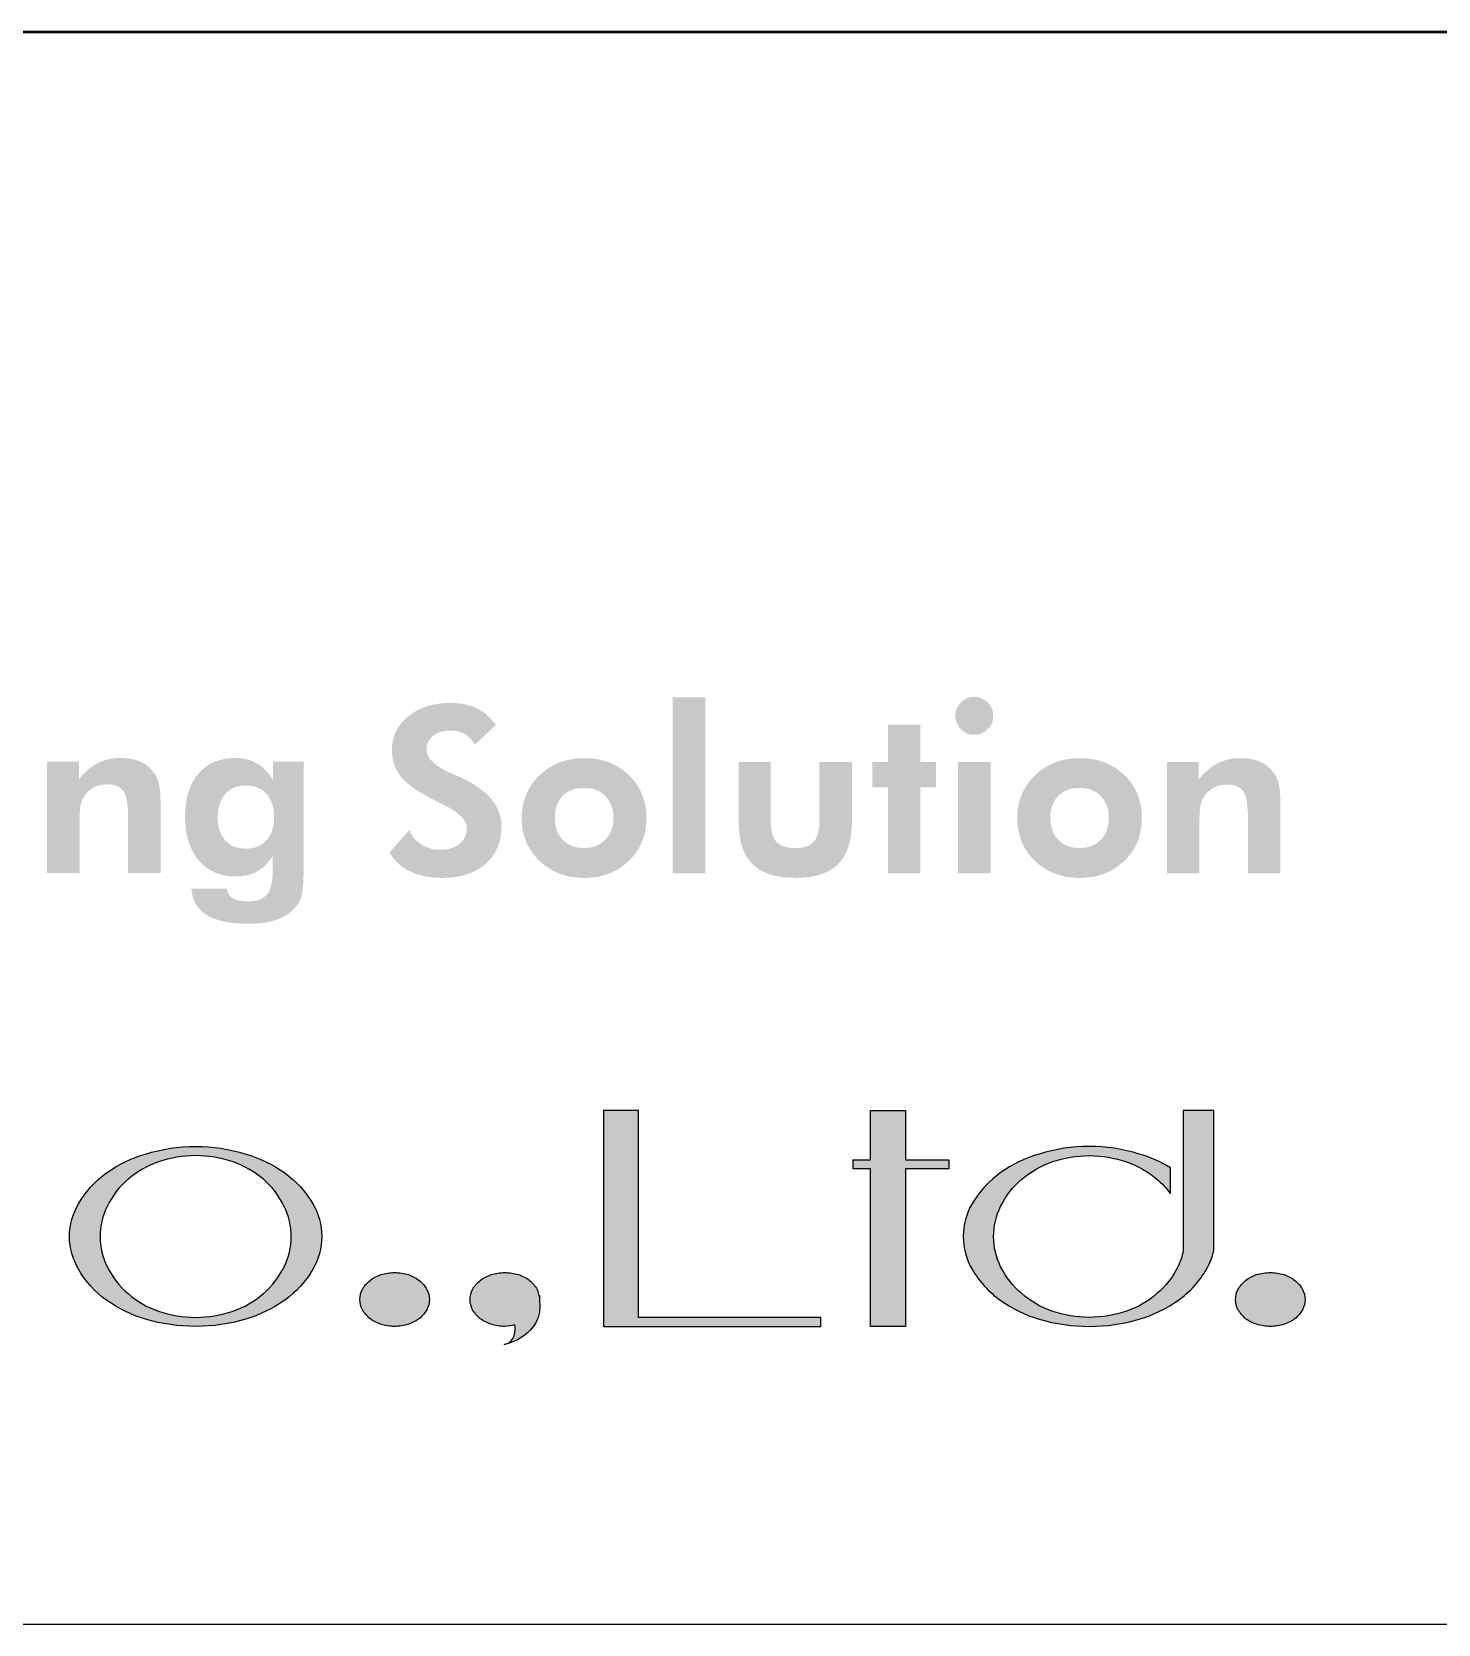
# Model space of a CAD drawing. Extents: x 295 to 2531, y 240 to 845.
# Drawn here: x 807.49 to 822.82, y 545.4 to 562.76 of the extents above; entities that cross this region are included whole.
import ezdxf

# ---------------------------------------------------------------- set-up
doc = ezdxf.new("R2010")
doc.units = 0
doc.header["$LTSCALE"] = 0.1
doc.layers.get('0').update_dxf_attribs({"linetype": 'CONTINUOUS'})
doc.layers.add('_______1', color=160, linetype='CONTINUOUS')
doc.layers.add('SHEET', color=7, linetype='CONTINUOUS')

msp = doc.modelspace()

# ---------------------------------------------------------------- hatches: boundary and pattern name
at = {"layer": '_______1'}
h = msp.add_hatch(color=7, dxfattribs=at)
edge = h.paths.add_edge_path()
edge.add_spline(control_points=[(814.477, 553.589), (814.477, 553.589), (814.477, 555.509), (814.477, 555.509), (814.477, 555.509), (814.832, 555.509), (814.832, 555.509), (814.832, 555.509), (814.832, 553.589), (814.832, 553.589), (814.832, 553.589), (814.477, 553.589), (814.477, 553.589)], knot_values=[0, 0, 0, 0, 1, 1, 1, 2, 2, 2, 3, 3, 3, 4, 4, 4, 4], degree=3, periodic=0)
h = msp.add_hatch(color=7, dxfattribs=at)
edge = h.paths.add_edge_path()
edge.add_spline(control_points=[(817.587, 553.589), (817.587, 553.589), (817.587, 554.805), (817.587, 554.805), (817.587, 554.805), (817.941, 554.805), (817.941, 554.805), (817.941, 554.805), (817.941, 553.589), (817.941, 553.589), (817.941, 553.589), (817.587, 553.589), (817.587, 553.589)], knot_values=[0, 0, 0, 0, 1, 1, 1, 2, 2, 2, 3, 3, 3, 4, 4, 4, 4], degree=3, periodic=0)
edge = h.paths.add_edge_path()
edge.add_spline(control_points=[(817.558, 555.307), (817.558, 555.363), (817.578, 555.411), (817.618, 555.452), (817.659, 555.492), (817.707, 555.513), (817.764, 555.513), (817.82, 555.513), (817.869, 555.492), (817.91, 555.452), (817.951, 555.412), (817.971, 555.364), (817.971, 555.307), (817.971, 555.249), (817.951, 555.201), (817.91, 555.16), (817.869, 555.12), (817.82, 555.1), (817.764, 555.1), (817.707, 555.1), (817.659, 555.12), (817.618, 555.162), (817.578, 555.203), (817.558, 555.251), (817.558, 555.307)], knot_values=[0, 0, 0, 0, 1, 1, 1, 2, 2, 2, 3, 3, 3, 4, 4, 4, 5, 5, 5, 6, 6, 6, 7, 7, 7, 8, 8, 8, 8], degree=3, periodic=0)
h = msp.add_hatch(color=7, dxfattribs=at)
edge = h.paths.add_edge_path()
edge.add_spline(control_points=[(811.391, 553.818), (811.391, 553.818), (811.608, 554.062), (811.608, 554.062), (811.635, 553.995), (811.679, 553.943), (811.739, 553.904), (811.799, 553.866), (811.865, 553.846), (811.94, 553.846), (812.031, 553.846), (812.103, 553.868), (812.155, 553.911), (812.208, 553.954), (812.234, 554.012), (812.234, 554.085), (812.234, 554.171), (812.146, 554.256), (811.972, 554.342), (811.915, 554.369), (811.87, 554.391), (811.838, 554.409), (811.68, 554.491), (811.57, 554.572), (811.509, 554.651), (811.448, 554.73), (811.417, 554.824), (811.417, 554.933), (811.417, 555.083), (811.477, 555.205), (811.596, 555.302), (811.713, 555.398), (811.867, 555.447), (812.056, 555.447), (812.166, 555.447), (812.261, 555.427), (812.34, 555.389), (812.42, 555.35), (812.49, 555.29), (812.551, 555.208), (812.551, 555.208), (812.32, 554.991), (812.32, 554.991), (812.293, 555.042), (812.257, 555.081), (812.212, 555.107), (812.167, 555.133), (812.113, 555.146), (812.05, 555.146), (811.974, 555.146), (811.911, 555.126), (811.865, 555.088), (811.818, 555.05), (811.794, 555), (811.794, 554.939), (811.794, 554.844), (811.887, 554.756), (812.072, 554.677), (812.11, 554.661), (812.137, 554.649), (812.158, 554.64), (812.312, 554.57), (812.425, 554.49), (812.499, 554.402), (812.573, 554.313), (812.611, 554.212), (812.611, 554.099), (812.611, 553.929), (812.553, 553.792), (812.436, 553.692), (812.321, 553.59), (812.165, 553.54), (811.969, 553.54), (811.831, 553.54), (811.712, 553.564), (811.613, 553.612), (811.514, 553.659), (811.44, 553.729), (811.391, 553.818)], knot_values=[0, 0, 0, 0, 1, 1, 1, 2, 2, 2, 3, 3, 3, 4, 4, 4, 5, 5, 5, 6, 6, 6, 7, 7, 7, 8, 8, 8, 9, 9, 9, 10, 10, 10, 11, 11, 11, 12, 12, 12, 13, 13, 13, 14, 14, 14, 15, 15, 15, 16, 16, 16, 17, 17, 17, 18, 18, 18, 19, 19, 19, 20, 20, 20, 21, 21, 21, 22, 22, 22, 23, 23, 23, 24, 24, 24, 25, 25, 25, 26, 26, 26, 26], degree=3, periodic=0)
h = msp.add_hatch(color=7, dxfattribs=at)
edge = h.paths.add_edge_path()
edge.add_spline(control_points=[(816.823, 553.589), (816.823, 553.589), (816.823, 554.527), (816.823, 554.527), (816.823, 554.527), (816.654, 554.527), (816.654, 554.527), (816.654, 554.527), (816.654, 554.805), (816.654, 554.805), (816.654, 554.805), (816.823, 554.805), (816.823, 554.805), (816.823, 554.805), (816.823, 555.209), (816.823, 555.209), (816.823, 555.209), (817.176, 555.209), (817.176, 555.209), (817.176, 555.209), (817.176, 554.805), (817.176, 554.805), (817.176, 554.805), (817.345, 554.805), (817.345, 554.805), (817.345, 554.805), (817.345, 554.527), (817.345, 554.527), (817.345, 554.527), (817.176, 554.527), (817.176, 554.527), (817.176, 554.527), (817.176, 553.589), (817.176, 553.589), (817.176, 553.589), (816.823, 553.589), (816.823, 553.589)], knot_values=[0, 0, 0, 0, 1, 1, 1, 2, 2, 2, 3, 3, 3, 4, 4, 4, 5, 5, 5, 6, 6, 6, 7, 7, 7, 8, 8, 8, 9, 9, 9, 10, 10, 10, 11, 11, 11, 12, 12, 12, 12], degree=3, periodic=0)
h = msp.add_hatch(color=7, dxfattribs=at)
edge = h.paths.add_edge_path()
edge.add_spline(control_points=[(807.66, 553.592), (807.66, 553.592), (807.66, 554.808), (807.66, 554.808), (807.66, 554.808), (808.006, 554.808), (808.006, 554.808), (808.006, 554.808), (808.006, 554.616), (808.006, 554.616), (808.069, 554.695), (808.138, 554.754), (808.211, 554.791), (808.284, 554.829), (808.366, 554.847), (808.455, 554.847), (808.549, 554.847), (808.628, 554.832), (808.693, 554.8), (808.757, 554.768), (808.807, 554.72), (808.845, 554.654), (808.862, 554.621), (808.875, 554.582), (808.883, 554.54), (808.891, 554.497), (808.896, 554.43), (808.896, 554.34), (808.896, 554.34), (808.896, 554.301), (808.896, 554.301), (808.896, 554.301), (808.896, 553.592), (808.896, 553.592), (808.896, 553.592), (808.542, 553.592), (808.542, 553.592), (808.542, 553.592), (808.542, 554.192), (808.542, 554.192), (808.542, 554.342), (808.524, 554.441), (808.49, 554.488), (808.455, 554.536), (808.395, 554.56), (808.311, 554.56), (808.262, 554.56), (808.218, 554.55), (808.177, 554.53), (808.135, 554.509), (808.101, 554.48), (808.074, 554.444), (808.052, 554.415), (808.036, 554.382), (808.027, 554.345), (808.018, 554.308), (808.013, 554.251), (808.013, 554.175), (808.013, 554.175), (808.013, 554.126), (808.013, 554.126), (808.013, 554.126), (808.013, 553.592), (808.013, 553.592), (808.013, 553.592), (807.66, 553.592), (807.66, 553.592)], knot_values=[0, 0, 0, 0, 1, 1, 1, 2, 2, 2, 3, 3, 3, 4, 4, 4, 5, 5, 5, 6, 6, 6, 7, 7, 7, 8, 8, 8, 9, 9, 9, 10, 10, 10, 11, 11, 11, 12, 12, 12, 13, 13, 13, 14, 14, 14, 15, 15, 15, 16, 16, 16, 17, 17, 17, 18, 18, 18, 19, 19, 19, 20, 20, 20, 21, 21, 21, 22, 22, 22, 22], degree=3, periodic=0)
h = msp.add_hatch(color=7, dxfattribs=at)
edge = h.paths.add_edge_path(flags=16)
edge.add_spline(control_points=[(810.133, 554.201), (810.133, 554.308), (810.106, 554.392), (810.052, 554.454), (809.997, 554.516), (809.922, 554.547), (809.828, 554.547), (809.731, 554.547), (809.656, 554.516), (809.602, 554.455), (809.547, 554.394), (809.519, 554.309), (809.519, 554.201), (809.519, 554.093), (809.546, 554.009), (809.6, 553.95), (809.654, 553.889), (809.729, 553.859), (809.826, 553.859), (809.922, 553.859), (809.998, 553.889), (810.052, 553.95), (810.106, 554.009), (810.133, 554.093), (810.133, 554.201)], knot_values=[0, 0, 0, 0, 1, 1, 1, 2, 2, 2, 3, 3, 3, 4, 4, 4, 5, 5, 5, 6, 6, 6, 7, 7, 7, 8, 8, 8, 8], degree=3, periodic=0)
edge = h.paths.add_edge_path()
edge.add_spline(control_points=[(810.454, 553.612), (810.454, 553.483), (810.447, 553.394), (810.431, 553.341), (810.417, 553.29), (810.39, 553.245), (810.353, 553.207), (810.3, 553.15), (810.233, 553.108), (810.15, 553.081), (810.067, 553.053), (809.967, 553.04), (809.849, 553.04), (809.651, 553.04), (809.501, 553.072), (809.399, 553.135), (809.297, 553.198), (809.241, 553.294), (809.232, 553.423), (809.232, 553.423), (809.619, 553.423), (809.619, 553.423), (809.624, 553.375), (809.646, 553.34), (809.683, 553.319), (809.72, 553.295), (809.775, 553.284), (809.847, 553.284), (809.943, 553.284), (810.012, 553.309), (810.055, 553.358), (810.097, 553.408), (810.118, 553.489), (810.118, 553.604), (810.118, 553.604), (810.118, 553.779), (810.118, 553.779), (810.071, 553.703), (810.014, 553.647), (809.948, 553.61), (809.882, 553.574), (809.803, 553.555), (809.712, 553.555), (809.546, 553.555), (809.412, 553.614), (809.312, 553.731), (809.213, 553.848), (809.163, 554.005), (809.163, 554.203), (809.163, 554.405), (809.211, 554.563), (809.308, 554.677), (809.406, 554.79), (809.541, 554.847), (809.712, 554.847), (809.801, 554.847), (809.879, 554.827), (809.948, 554.786), (810.017, 554.745), (810.075, 554.685), (810.121, 554.606), (810.121, 554.606), (810.121, 554.808), (810.121, 554.808), (810.121, 554.808), (810.454, 554.808), (810.454, 554.808), (810.454, 554.808), (810.454, 553.612), (810.454, 553.612)], knot_values=[0, 0, 0, 0, 1, 1, 1, 2, 2, 2, 3, 3, 3, 4, 4, 4, 5, 5, 5, 6, 6, 6, 7, 7, 7, 8, 8, 8, 9, 9, 9, 10, 10, 10, 11, 11, 11, 12, 12, 12, 13, 13, 13, 14, 14, 14, 15, 15, 15, 16, 16, 16, 17, 17, 17, 18, 18, 18, 19, 19, 19, 20, 20, 20, 21, 21, 21, 22, 22, 22, 23, 23, 23, 23], degree=3, periodic=0)
h = msp.add_hatch(color=7, dxfattribs=at)
edge = h.paths.add_edge_path(flags=16)
edge.add_spline(control_points=[(813.831, 554.195), (813.831, 554.294), (813.802, 554.373), (813.743, 554.432), (813.686, 554.491), (813.609, 554.521), (813.511, 554.521), (813.413, 554.521), (813.335, 554.492), (813.278, 554.433), (813.222, 554.374), (813.193, 554.295), (813.193, 554.195), (813.193, 554.095), (813.222, 554.015), (813.278, 553.956), (813.335, 553.896), (813.413, 553.866), (813.511, 553.866), (813.607, 553.866), (813.685, 553.896), (813.743, 553.956), (813.801, 554.015), (813.831, 554.095), (813.831, 554.195)], knot_values=[0, 0, 0, 0, 1, 1, 1, 2, 2, 2, 3, 3, 3, 4, 4, 4, 5, 5, 5, 6, 6, 6, 7, 7, 7, 8, 8, 8, 8], degree=3, periodic=0)
edge = h.paths.add_edge_path()
edge.add_spline(control_points=[(814.191, 554.192), (814.191, 554.005), (814.127, 553.849), (813.999, 553.726), (813.872, 553.602), (813.71, 553.54), (813.514, 553.54), (813.316, 553.54), (813.153, 553.602), (813.025, 553.726), (812.897, 553.849), (812.832, 554.005), (812.832, 554.192), (812.832, 554.378), (812.897, 554.533), (813.026, 554.658), (813.155, 554.782), (813.318, 554.845), (813.514, 554.845), (813.711, 554.845), (813.873, 554.783), (814, 554.66), (814.127, 554.537), (814.191, 554.381), (814.191, 554.192)], knot_values=[0, 0, 0, 0, 1, 1, 1, 2, 2, 2, 3, 3, 3, 4, 4, 4, 5, 5, 5, 6, 6, 6, 7, 7, 7, 8, 8, 8, 8], degree=3, periodic=0)
h = msp.add_hatch(color=7, dxfattribs=at)
edge = h.paths.add_edge_path()
edge.add_spline(control_points=[(815.545, 554.805), (815.545, 554.805), (815.545, 554.165), (815.545, 554.165), (815.545, 554.057), (815.566, 553.979), (815.608, 553.933), (815.649, 553.887), (815.717, 553.864), (815.811, 553.864), (815.904, 553.864), (815.973, 553.887), (816.014, 553.934), (816.056, 553.981), (816.077, 554.057), (816.077, 554.165), (816.077, 554.165), (816.077, 554.805), (816.077, 554.805), (816.077, 554.805), (816.431, 554.805), (816.431, 554.805), (816.431, 554.805), (816.431, 554.165), (816.431, 554.165), (816.431, 553.95), (816.381, 553.792), (816.281, 553.691), (816.181, 553.59), (816.026, 553.54), (815.817, 553.54), (815.602, 553.54), (815.446, 553.59), (815.345, 553.691), (815.245, 553.791), (815.195, 553.95), (815.195, 554.165), (815.195, 554.165), (815.195, 554.805), (815.195, 554.805), (815.195, 554.805), (815.545, 554.805), (815.545, 554.805)], knot_values=[0, 0, 0, 0, 1, 1, 1, 2, 2, 2, 3, 3, 3, 4, 4, 4, 5, 5, 5, 6, 6, 6, 7, 7, 7, 8, 8, 8, 9, 9, 9, 10, 10, 10, 11, 11, 11, 12, 12, 12, 13, 13, 13, 14, 14, 14, 14], degree=3, periodic=0)
h = msp.add_hatch(color=7, dxfattribs=at)
edge = h.paths.add_edge_path(flags=16)
edge.add_spline(control_points=[(819.23, 554.195), (819.23, 554.294), (819.202, 554.373), (819.143, 554.432), (819.085, 554.491), (819.008, 554.521), (818.91, 554.521), (818.813, 554.521), (818.735, 554.492), (818.678, 554.433), (818.621, 554.374), (818.593, 554.295), (818.593, 554.195), (818.593, 554.095), (818.621, 554.015), (818.678, 553.956), (818.735, 553.896), (818.813, 553.866), (818.91, 553.866), (819.007, 553.866), (819.085, 553.896), (819.143, 553.956), (819.202, 554.015), (819.23, 554.095), (819.23, 554.195)], knot_values=[0, 0, 0, 0, 1, 1, 1, 2, 2, 2, 3, 3, 3, 4, 4, 4, 5, 5, 5, 6, 6, 6, 7, 7, 7, 8, 8, 8, 8], degree=3, periodic=0)
edge = h.paths.add_edge_path()
edge.add_spline(control_points=[(819.59, 554.192), (819.59, 554.005), (819.527, 553.849), (819.399, 553.726), (819.272, 553.602), (819.11, 553.54), (818.913, 553.54), (818.715, 553.54), (818.553, 553.602), (818.424, 553.726), (818.296, 553.849), (818.232, 554.005), (818.232, 554.192), (818.232, 554.378), (818.297, 554.533), (818.426, 554.658), (818.554, 554.782), (818.718, 554.845), (818.913, 554.845), (819.111, 554.845), (819.272, 554.783), (819.4, 554.66), (819.527, 554.537), (819.59, 554.381), (819.59, 554.192)], knot_values=[0, 0, 0, 0, 1, 1, 1, 2, 2, 2, 3, 3, 3, 4, 4, 4, 5, 5, 5, 6, 6, 6, 7, 7, 7, 8, 8, 8, 8], degree=3, periodic=0)
h = msp.add_hatch(color=7, dxfattribs=at)
edge = h.paths.add_edge_path()
edge.add_spline(control_points=[(819.864, 553.589), (819.864, 553.589), (819.864, 554.805), (819.864, 554.805), (819.864, 554.805), (820.21, 554.805), (820.21, 554.805), (820.21, 554.805), (820.21, 554.613), (820.21, 554.613), (820.274, 554.693), (820.342, 554.751), (820.415, 554.789), (820.489, 554.826), (820.57, 554.845), (820.659, 554.845), (820.753, 554.845), (820.833, 554.829), (820.897, 554.797), (820.961, 554.766), (821.011, 554.717), (821.049, 554.652), (821.066, 554.618), (821.08, 554.58), (821.088, 554.537), (821.096, 554.494), (821.1, 554.428), (821.1, 554.337), (821.1, 554.337), (821.1, 554.299), (821.1, 554.299), (821.1, 554.299), (821.1, 553.589), (821.1, 553.589), (821.1, 553.589), (820.746, 553.589), (820.746, 553.589), (820.746, 553.589), (820.746, 554.19), (820.746, 554.19), (820.746, 554.339), (820.729, 554.438), (820.694, 554.486), (820.659, 554.533), (820.6, 554.558), (820.516, 554.558), (820.467, 554.558), (820.421, 554.547), (820.381, 554.527), (820.34, 554.507), (820.306, 554.478), (820.278, 554.441), (820.257, 554.412), (820.241, 554.379), (820.232, 554.342), (820.222, 554.305), (820.218, 554.248), (820.218, 554.173), (820.218, 554.173), (820.218, 554.124), (820.218, 554.124), (820.218, 554.124), (820.218, 553.589), (820.218, 553.589), (820.218, 553.589), (819.864, 553.589), (819.864, 553.589)], knot_values=[0, 0, 0, 0, 1, 1, 1, 2, 2, 2, 3, 3, 3, 4, 4, 4, 5, 5, 5, 6, 6, 6, 7, 7, 7, 8, 8, 8, 9, 9, 9, 10, 10, 10, 11, 11, 11, 12, 12, 12, 13, 13, 13, 14, 14, 14, 15, 15, 15, 16, 16, 16, 17, 17, 17, 18, 18, 18, 19, 19, 19, 20, 20, 20, 21, 21, 21, 22, 22, 22, 22], degree=3, periodic=0)
for points in [[(813.724, 551.006), (813.724, 548.651), (816.092, 548.651), (816.092, 548.749), (814.103, 548.749), (814.103, 551.006)], [(816.634, 551.006), (817.016, 551.006), (817.016, 550.465), (817.488, 550.465), (817.488, 550.367), (817.016, 550.367), (817.016, 548.651), (816.634, 548.651), (816.634, 550.367), (816.444, 550.367), (816.444, 550.465), (816.634, 550.465)]]:
    msp.add_hatch(color=7, dxfattribs=at).paths.add_polyline_path(points)
h = msp.add_hatch(color=7, dxfattribs=at)
edge = h.paths.add_edge_path()
edge.add_spline(control_points=[(820.042, 549.477), (820.042, 549.477), (820.042, 549.786), (820.042, 549.786), (820.042, 549.786), (820.042, 551.006), (820.042, 551.006), (820.042, 551.006), (820.375, 551.006), (820.375, 551.006), (820.375, 551.006), (820.375, 549.479), (820.375, 549.479), (820.357, 549.406), (820.333, 549.339), (820.295, 549.275), (820.218, 549.14), (820.114, 549.026), (819.988, 548.936), (819.858, 548.846), (819.714, 548.774), (819.56, 548.728), (819.386, 548.678), (819.203, 548.651), (819.017, 548.651), (818.833, 548.651), (818.651, 548.678), (818.471, 548.728), (818.322, 548.774), (818.175, 548.846), (818.047, 548.936), (817.921, 549.026), (817.819, 549.14), (817.739, 549.275), (817.677, 549.381), (817.643, 549.506), (817.643, 549.63), (817.643, 549.758), (817.677, 549.879), (817.739, 549.987), (817.819, 550.119), (817.921, 550.234), (818.047, 550.323), (818.175, 550.418), (818.322, 550.487), (818.471, 550.53), (818.651, 550.585), (818.833, 550.613), (819.017, 550.613), (819.203, 550.613), (819.386, 550.585), (819.56, 550.53), (819.682, 550.498), (819.793, 550.444), (819.901, 550.381), (819.901, 550.381), (819.901, 550.096), (819.901, 550.096), (819.858, 550.154), (819.81, 550.209), (819.755, 550.256), (819.657, 550.337), (819.546, 550.404), (819.424, 550.443), (819.294, 550.488), (819.155, 550.512), (819.017, 550.512), (818.88, 550.512), (818.741, 550.488), (818.61, 550.443), (818.489, 550.404), (818.379, 550.337), (818.282, 550.256), (818.186, 550.174), (818.108, 550.075), (818.051, 549.959), (818.001, 549.857), (817.975, 549.743), (817.975, 549.63), (817.975, 549.514), (818.001, 549.402), (818.051, 549.3), (818.108, 549.189), (818.186, 549.087), (818.282, 549.008), (818.379, 548.922), (818.489, 548.857), (818.61, 548.818), (818.741, 548.771), (818.88, 548.749), (819.017, 548.749), (819.155, 548.749), (819.294, 548.771), (819.424, 548.818), (819.546, 548.857), (819.657, 548.922), (819.755, 549.008), (819.85, 549.087), (819.929, 549.189), (819.983, 549.3), (820.01, 549.357), (820.029, 549.412), (820.042, 549.477)], knot_values=[0, 0, 0, 0, 1, 1, 1, 2, 2, 2, 3, 3, 3, 4, 4, 4, 5, 5, 5, 6, 6, 6, 7, 7, 7, 8, 8, 8, 9, 9, 9, 10, 10, 10, 11, 11, 11, 12, 12, 12, 13, 13, 13, 14, 14, 14, 15, 15, 15, 16, 16, 16, 17, 17, 17, 18, 18, 18, 19, 19, 19, 20, 20, 20, 21, 21, 21, 22, 22, 22, 23, 23, 23, 24, 24, 24, 25, 25, 25, 26, 26, 26, 27, 27, 27, 28, 28, 28, 29, 29, 29, 30, 30, 30, 31, 31, 31, 32, 32, 32, 33, 33, 33, 34, 34, 34, 34], degree=3, periodic=0)
h = msp.add_hatch(color=7, dxfattribs=at)
edge = h.paths.add_edge_path()
edge.add_spline(control_points=[(810.242, 549.3), (810.188, 549.189), (810.109, 549.087), (810.016, 549.008), (809.918, 548.922), (809.806, 548.857), (809.686, 548.818), (809.555, 548.771), (809.415, 548.749), (809.279, 548.749), (809.14, 548.749), (809.002, 548.771), (808.87, 548.818), (808.751, 548.857), (808.638, 548.922), (808.543, 549.008), (808.447, 549.087), (808.369, 549.189), (808.314, 549.3), (808.264, 549.402), (808.237, 549.514), (808.237, 549.63), (808.237, 549.743), (808.264, 549.857), (808.314, 549.959), (808.369, 550.075), (808.447, 550.174), (808.543, 550.256), (808.638, 550.337), (808.751, 550.404), (808.87, 550.443), (809.002, 550.488), (809.14, 550.512), (809.279, 550.512), (809.415, 550.512), (809.555, 550.488), (809.686, 550.443), (809.806, 550.404), (809.918, 550.337), (810.016, 550.256), (810.109, 550.174), (810.188, 550.075), (810.242, 549.959), (810.294, 549.857), (810.321, 549.743), (810.321, 549.63), (810.321, 549.514), (810.294, 549.402), (810.242, 549.3)], knot_values=[0, 0, 0, 0, 1, 1, 1, 2, 2, 2, 3, 3, 3, 4, 4, 4, 5, 5, 5, 6, 6, 6, 7, 7, 7, 8, 8, 8, 9, 9, 9, 10, 10, 10, 11, 11, 11, 12, 12, 12, 13, 13, 13, 14, 14, 14, 15, 15, 15, 16, 16, 16, 16], degree=3, periodic=0)
edge = h.paths.add_edge_path(flags=16)
edge.add_spline(control_points=[(810.556, 549.987), (810.478, 550.119), (810.374, 550.234), (810.25, 550.323), (810.119, 550.418), (809.973, 550.487), (809.824, 550.53), (809.645, 550.585), (809.462, 550.613), (809.279, 550.613), (809.094, 550.613), (808.909, 550.585), (808.732, 550.53), (808.582, 550.487), (808.436, 550.418), (808.307, 550.323), (808.182, 550.234), (808.078, 550.119), (808.002, 549.987), (807.939, 549.879), (807.903, 549.758), (807.903, 549.63), (807.903, 549.506), (807.939, 549.381), (808.002, 549.275), (808.078, 549.14), (808.182, 549.026), (808.307, 548.936), (808.436, 548.846), (808.582, 548.774), (808.732, 548.728), (808.909, 548.678), (809.094, 548.651), (809.279, 548.651), (809.462, 548.651), (809.645, 548.678), (809.824, 548.728), (809.973, 548.774), (810.119, 548.846), (810.25, 548.936), (810.374, 549.026), (810.478, 549.14), (810.556, 549.275), (810.619, 549.381), (810.652, 549.506), (810.652, 549.63), (810.652, 549.758), (810.619, 549.879), (810.556, 549.987)], knot_values=[0, 0, 0, 0, 1, 1, 1, 2, 2, 2, 3, 3, 3, 4, 4, 4, 5, 5, 5, 6, 6, 6, 7, 7, 7, 8, 8, 8, 9, 9, 9, 10, 10, 10, 11, 11, 11, 12, 12, 12, 13, 13, 13, 14, 14, 14, 15, 15, 15, 16, 16, 16, 16], degree=3, periodic=0)
h = msp.add_hatch(color=7, dxfattribs=at)
edge = h.paths.add_edge_path()
edge.add_spline(control_points=[(811.445, 549.237), (811.395, 549.237), (811.346, 549.23), (811.297, 549.215), (811.256, 549.2), (811.214, 549.18), (811.179, 549.151), (811.143, 549.127), (811.116, 549.09), (811.095, 549.054), (811.076, 549.019), (811.068, 548.983), (811.068, 548.944), (811.068, 548.905), (811.076, 548.868), (811.095, 548.833), (811.116, 548.796), (811.143, 548.764), (811.179, 548.734), (811.214, 548.708), (811.256, 548.687), (811.297, 548.674), (811.346, 548.656), (811.395, 548.651), (811.445, 548.651), (811.495, 548.651), (811.548, 548.656), (811.596, 548.674), (811.638, 548.687), (811.676, 548.708), (811.716, 548.734), (811.748, 548.764), (811.777, 548.796), (811.799, 548.833), (811.816, 548.868), (811.826, 548.905), (811.826, 548.944), (811.826, 548.983), (811.816, 549.019), (811.799, 549.054), (811.777, 549.09), (811.748, 549.127), (811.716, 549.151), (811.676, 549.18), (811.638, 549.2), (811.596, 549.215), (811.548, 549.23), (811.495, 549.237), (811.445, 549.237)], knot_values=[0, 0, 0, 0, 1, 1, 1, 2, 2, 2, 3, 3, 3, 4, 4, 4, 5, 5, 5, 6, 6, 6, 7, 7, 7, 8, 8, 8, 9, 9, 9, 10, 10, 10, 11, 11, 11, 12, 12, 12, 13, 13, 13, 14, 14, 14, 15, 15, 15, 16, 16, 16, 16], degree=3, periodic=0)
h = msp.add_hatch(color=7, dxfattribs=at)
edge = h.paths.add_edge_path()
edge.add_spline(control_points=[(813.026, 548.944), (813.026, 548.944), (813.026, 548.944), (813.026, 548.944), (813.026, 548.944), (813.026, 548.945), (813.026, 548.945), (813.024, 548.962), (813.026, 548.975), (813.024, 548.989), (813.024, 548.989), (813.017, 548.983), (813.017, 548.983), (813.011, 549.008), (813.011, 549.03), (813.001, 549.054), (812.977, 549.09), (812.949, 549.127), (812.918, 549.151), (812.882, 549.18), (812.841, 549.2), (812.798, 549.215), (812.749, 549.23), (812.698, 549.237), (812.647, 549.237), (812.596, 549.237), (812.548, 549.23), (812.5, 549.215), (812.458, 549.2), (812.414, 549.18), (812.379, 549.151), (812.344, 549.127), (812.319, 549.09), (812.295, 549.054), (812.278, 549.019), (812.269, 548.983), (812.269, 548.944), (812.269, 548.905), (812.278, 548.868), (812.295, 548.833), (812.319, 548.796), (812.344, 548.764), (812.379, 548.734), (812.414, 548.708), (812.458, 548.687), (812.5, 548.674), (812.548, 548.656), (812.596, 548.651), (812.647, 548.651), (812.688, 548.651), (812.723, 548.659), (812.757, 548.666), (812.767, 548.606), (812.764, 548.485), (812.642, 548.452), (812.642, 548.452), (813.079, 548.542), (813.026, 548.944)], knot_values=[0, 0, 0, 0, 1, 1, 1, 2, 2, 2, 3, 3, 3, 4, 4, 4, 5, 5, 5, 6, 6, 6, 7, 7, 7, 8, 8, 8, 9, 9, 9, 10, 10, 10, 11, 11, 11, 12, 12, 12, 13, 13, 13, 14, 14, 14, 15, 15, 15, 16, 16, 16, 17, 17, 17, 18, 18, 18, 19, 19, 19, 19], degree=3, periodic=0)
h = msp.add_hatch(color=7, dxfattribs=at)
edge = h.paths.add_edge_path()
edge.add_spline(control_points=[(820.99, 549.237), (820.939, 549.237), (820.891, 549.23), (820.839, 549.215), (820.798, 549.2), (820.758, 549.18), (820.721, 549.151), (820.686, 549.127), (820.661, 549.09), (820.637, 549.054), (820.618, 549.019), (820.612, 548.983), (820.612, 548.944), (820.612, 548.905), (820.618, 548.868), (820.637, 548.833), (820.661, 548.796), (820.686, 548.764), (820.721, 548.734), (820.758, 548.708), (820.798, 548.687), (820.839, 548.674), (820.891, 548.656), (820.939, 548.651), (820.99, 548.651), (821.041, 548.651), (821.09, 548.656), (821.14, 548.674), (821.183, 548.687), (821.222, 548.708), (821.258, 548.734), (821.291, 548.764), (821.319, 548.796), (821.34, 548.833), (821.359, 548.868), (821.369, 548.905), (821.369, 548.944), (821.369, 548.983), (821.359, 549.019), (821.34, 549.054), (821.319, 549.09), (821.291, 549.127), (821.258, 549.151), (821.222, 549.18), (821.183, 549.2), (821.14, 549.215), (821.09, 549.23), (821.041, 549.237), (820.99, 549.237)], knot_values=[0, 0, 0, 0, 1, 1, 1, 2, 2, 2, 3, 3, 3, 4, 4, 4, 5, 5, 5, 6, 6, 6, 7, 7, 7, 8, 8, 8, 9, 9, 9, 10, 10, 10, 11, 11, 11, 12, 12, 12, 13, 13, 13, 14, 14, 14, 15, 15, 15, 16, 16, 16, 16], degree=3, periodic=0)

# ---------------------------------------------------------------- linework, layer by layer
at = {"color": 0, "lineweight": 50}
msp.add_line((748.327, 562.763), (1171.552, 562.763), dxfattribs=at)
at = {"layer": '_______1', "color": 7}
msp.add_lwpolyline([(813.724, 551.006), (813.724, 548.651), (816.092, 548.651), (816.092, 548.749), (814.103, 548.749), (814.103, 551.006), (813.724, 551.006)], dxfattribs=at)
msp.add_lwpolyline([(816.634, 551.006), (817.016, 551.006), (817.016, 550.465), (817.488, 550.465), (817.488, 550.367), (817.016, 550.367), (817.016, 548.651), (816.634, 548.651), (816.634, 550.367), (816.444, 550.367), (816.444, 550.465), (816.634, 550.465)], close=True, dxfattribs=at)
for points, knots in [([(820.042, 549.477), (820.042, 549.477), (820.042, 549.786), (820.042, 549.786), (820.042, 549.786), (820.042, 551.006), (820.042, 551.006), (820.042, 551.006), (820.375, 551.006), (820.375, 551.006), (820.375, 551.006), (820.375, 549.479), (820.375, 549.479), (820.357, 549.406), (820.333, 549.339), (820.295, 549.275), (820.218, 549.14), (820.114, 549.026), (819.988, 548.936), (819.858, 548.846), (819.714, 548.774), (819.56, 548.728), (819.386, 548.678), (819.203, 548.651), (819.017, 548.651), (818.833, 548.651), (818.651, 548.678), (818.471, 548.728), (818.322, 548.774), (818.175, 548.846), (818.047, 548.936), (817.921, 549.026), (817.819, 549.14), (817.739, 549.275), (817.677, 549.381), (817.643, 549.506), (817.643, 549.63), (817.643, 549.758), (817.677, 549.879), (817.739, 549.987), (817.819, 550.119), (817.921, 550.234), (818.047, 550.323), (818.175, 550.418), (818.322, 550.487), (818.471, 550.53), (818.651, 550.585), (818.833, 550.613), (819.017, 550.613), (819.203, 550.613), (819.386, 550.585), (819.56, 550.53), (819.682, 550.498), (819.793, 550.444), (819.901, 550.381), (819.901, 550.381), (819.901, 550.096), (819.901, 550.096), (819.858, 550.154), (819.81, 550.209), (819.755, 550.256), (819.657, 550.337), (819.546, 550.404), (819.424, 550.443), (819.294, 550.488), (819.155, 550.512), (819.017, 550.512), (818.88, 550.512), (818.741, 550.488), (818.61, 550.443), (818.489, 550.404), (818.379, 550.337), (818.282, 550.256), (818.186, 550.174), (818.108, 550.075), (818.051, 549.959), (818.001, 549.857), (817.975, 549.743), (817.975, 549.63), (817.975, 549.514), (818.001, 549.402), (818.051, 549.3), (818.108, 549.189), (818.186, 549.087), (818.282, 549.008), (818.379, 548.922), (818.489, 548.857), (818.61, 548.818), (818.741, 548.771), (818.88, 548.749), (819.017, 548.749), (819.155, 548.749), (819.294, 548.771), (819.424, 548.818), (819.546, 548.857), (819.657, 548.922), (819.755, 549.008), (819.85, 549.087), (819.929, 549.189), (819.983, 549.3), (820.01, 549.357), (820.029, 549.412), (820.042, 549.477)], [0, 0, 0, 0, 1, 1, 1, 2, 2, 2, 3, 3, 3, 4, 4, 4, 5, 5, 5, 6, 6, 6, 7, 7, 7, 8, 8, 8, 9, 9, 9, 10, 10, 10, 11, 11, 11, 12, 12, 12, 13, 13, 13, 14, 14, 14, 15, 15, 15, 16, 16, 16, 17, 17, 17, 18, 18, 18, 19, 19, 19, 20, 20, 20, 21, 21, 21, 22, 22, 22, 23, 23, 23, 24, 24, 24, 25, 25, 25, 26, 26, 26, 27, 27, 27, 28, 28, 28, 29, 29, 29, 30, 30, 30, 31, 31, 31, 32, 32, 32, 33, 33, 33, 34, 34, 34, 34]), ([(810.556, 549.987), (810.478, 550.119), (810.374, 550.234), (810.25, 550.323), (810.119, 550.418), (809.973, 550.487), (809.824, 550.53), (809.645, 550.585), (809.462, 550.613), (809.279, 550.613), (809.094, 550.613), (808.909, 550.585), (808.732, 550.53), (808.582, 550.487), (808.436, 550.418), (808.307, 550.323), (808.182, 550.234), (808.078, 550.119), (808.002, 549.987), (807.939, 549.879), (807.903, 549.758), (807.903, 549.63), (807.903, 549.506), (807.939, 549.381), (808.002, 549.275), (808.078, 549.14), (808.182, 549.026), (808.307, 548.936), (808.436, 548.846), (808.582, 548.774), (808.732, 548.728), (808.909, 548.678), (809.094, 548.651), (809.279, 548.651), (809.462, 548.651), (809.645, 548.678), (809.824, 548.728), (809.973, 548.774), (810.119, 548.846), (810.25, 548.936), (810.374, 549.026), (810.478, 549.14), (810.556, 549.275), (810.619, 549.381), (810.652, 549.506), (810.652, 549.63), (810.652, 549.758), (810.619, 549.879), (810.556, 549.987)], [0, 0, 0, 0, 1, 1, 1, 2, 2, 2, 3, 3, 3, 4, 4, 4, 5, 5, 5, 6, 6, 6, 7, 7, 7, 8, 8, 8, 9, 9, 9, 10, 10, 10, 11, 11, 11, 12, 12, 12, 13, 13, 13, 14, 14, 14, 15, 15, 15, 16, 16, 16, 16]), ([(810.242, 549.3), (810.188, 549.189), (810.109, 549.087), (810.016, 549.008), (809.918, 548.922), (809.806, 548.857), (809.686, 548.818), (809.555, 548.771), (809.415, 548.749), (809.279, 548.749), (809.14, 548.749), (809.002, 548.771), (808.87, 548.818), (808.751, 548.857), (808.638, 548.922), (808.543, 549.008), (808.447, 549.087), (808.369, 549.189), (808.314, 549.3), (808.264, 549.402), (808.237, 549.514), (808.237, 549.63), (808.237, 549.743), (808.264, 549.857), (808.314, 549.959), (808.369, 550.075), (808.447, 550.174), (808.543, 550.256), (808.638, 550.337), (808.751, 550.404), (808.87, 550.443), (809.002, 550.488), (809.14, 550.512), (809.279, 550.512), (809.415, 550.512), (809.555, 550.488), (809.686, 550.443), (809.806, 550.404), (809.918, 550.337), (810.016, 550.256), (810.109, 550.174), (810.188, 550.075), (810.242, 549.959), (810.294, 549.857), (810.321, 549.743), (810.321, 549.63), (810.321, 549.514), (810.294, 549.402), (810.242, 549.3)], [0, 0, 0, 0, 1, 1, 1, 2, 2, 2, 3, 3, 3, 4, 4, 4, 5, 5, 5, 6, 6, 6, 7, 7, 7, 8, 8, 8, 9, 9, 9, 10, 10, 10, 11, 11, 11, 12, 12, 12, 13, 13, 13, 14, 14, 14, 15, 15, 15, 16, 16, 16, 16]), ([(811.445, 549.237), (811.395, 549.237), (811.346, 549.23), (811.297, 549.215), (811.256, 549.2), (811.214, 549.18), (811.179, 549.151), (811.143, 549.127), (811.116, 549.09), (811.095, 549.054), (811.076, 549.019), (811.068, 548.983), (811.068, 548.944), (811.068, 548.905), (811.076, 548.868), (811.095, 548.833), (811.116, 548.796), (811.143, 548.764), (811.179, 548.734), (811.214, 548.708), (811.256, 548.687), (811.297, 548.674), (811.346, 548.656), (811.395, 548.651), (811.445, 548.651), (811.495, 548.651), (811.548, 548.656), (811.596, 548.674), (811.638, 548.687), (811.676, 548.708), (811.716, 548.734), (811.748, 548.764), (811.777, 548.796), (811.799, 548.833), (811.816, 548.868), (811.826, 548.905), (811.826, 548.944), (811.826, 548.983), (811.816, 549.019), (811.799, 549.054), (811.777, 549.09), (811.748, 549.127), (811.716, 549.151), (811.676, 549.18), (811.638, 549.2), (811.596, 549.215), (811.548, 549.23), (811.495, 549.237), (811.445, 549.237)], [0, 0, 0, 0, 1, 1, 1, 2, 2, 2, 3, 3, 3, 4, 4, 4, 5, 5, 5, 6, 6, 6, 7, 7, 7, 8, 8, 8, 9, 9, 9, 10, 10, 10, 11, 11, 11, 12, 12, 12, 13, 13, 13, 14, 14, 14, 15, 15, 15, 16, 16, 16, 16]), ([(813.026, 548.944), (813.026, 548.944), (813.026, 548.944), (813.026, 548.944), (813.026, 548.944), (813.026, 548.945), (813.026, 548.945), (813.024, 548.962), (813.026, 548.975), (813.024, 548.989), (813.024, 548.989), (813.017, 548.983), (813.017, 548.983), (813.011, 549.008), (813.011, 549.03), (813.001, 549.054), (812.977, 549.09), (812.949, 549.127), (812.918, 549.151), (812.882, 549.18), (812.841, 549.2), (812.798, 549.215), (812.749, 549.23), (812.698, 549.237), (812.647, 549.237), (812.596, 549.237), (812.548, 549.23), (812.5, 549.215), (812.458, 549.2), (812.414, 549.18), (812.379, 549.151), (812.344, 549.127), (812.319, 549.09), (812.295, 549.054), (812.278, 549.019), (812.269, 548.983), (812.269, 548.944), (812.269, 548.905), (812.278, 548.868), (812.295, 548.833), (812.319, 548.796), (812.344, 548.764), (812.379, 548.734), (812.414, 548.708), (812.458, 548.687), (812.5, 548.674), (812.548, 548.656), (812.596, 548.651), (812.647, 548.651), (812.688, 548.651), (812.723, 548.659), (812.757, 548.666), (812.767, 548.606), (812.764, 548.485), (812.642, 548.452), (812.642, 548.452), (813.079, 548.542), (813.026, 548.944)], [0, 0, 0, 0, 1, 1, 1, 2, 2, 2, 3, 3, 3, 4, 4, 4, 5, 5, 5, 6, 6, 6, 7, 7, 7, 8, 8, 8, 9, 9, 9, 10, 10, 10, 11, 11, 11, 12, 12, 12, 13, 13, 13, 14, 14, 14, 15, 15, 15, 16, 16, 16, 17, 17, 17, 18, 18, 18, 19, 19, 19, 19]), ([(820.99, 549.237), (820.939, 549.237), (820.891, 549.23), (820.839, 549.215), (820.798, 549.2), (820.758, 549.18), (820.721, 549.151), (820.686, 549.127), (820.661, 549.09), (820.637, 549.054), (820.618, 549.019), (820.612, 548.983), (820.612, 548.944), (820.612, 548.905), (820.618, 548.868), (820.637, 548.833), (820.661, 548.796), (820.686, 548.764), (820.721, 548.734), (820.758, 548.708), (820.798, 548.687), (820.839, 548.674), (820.891, 548.656), (820.939, 548.651), (820.99, 548.651), (821.041, 548.651), (821.09, 548.656), (821.14, 548.674), (821.183, 548.687), (821.222, 548.708), (821.258, 548.734), (821.291, 548.764), (821.319, 548.796), (821.34, 548.833), (821.359, 548.868), (821.369, 548.905), (821.369, 548.944), (821.369, 548.983), (821.359, 549.019), (821.34, 549.054), (821.319, 549.09), (821.291, 549.127), (821.258, 549.151), (821.222, 549.18), (821.183, 549.2), (821.14, 549.215), (821.09, 549.23), (821.041, 549.237), (820.99, 549.237)], [0, 0, 0, 0, 1, 1, 1, 2, 2, 2, 3, 3, 3, 4, 4, 4, 5, 5, 5, 6, 6, 6, 7, 7, 7, 8, 8, 8, 9, 9, 9, 10, 10, 10, 11, 11, 11, 12, 12, 12, 13, 13, 13, 14, 14, 14, 15, 15, 15, 16, 16, 16, 16])]:
    msp.add_open_spline(points, degree=3, knots=knots, dxfattribs=at)
at = {"layer": 'SHEET'}
msp.add_line((748.327, 545.405), (1171.552, 545.405), dxfattribs=at)

doc.saveas('drawing.dxf')
